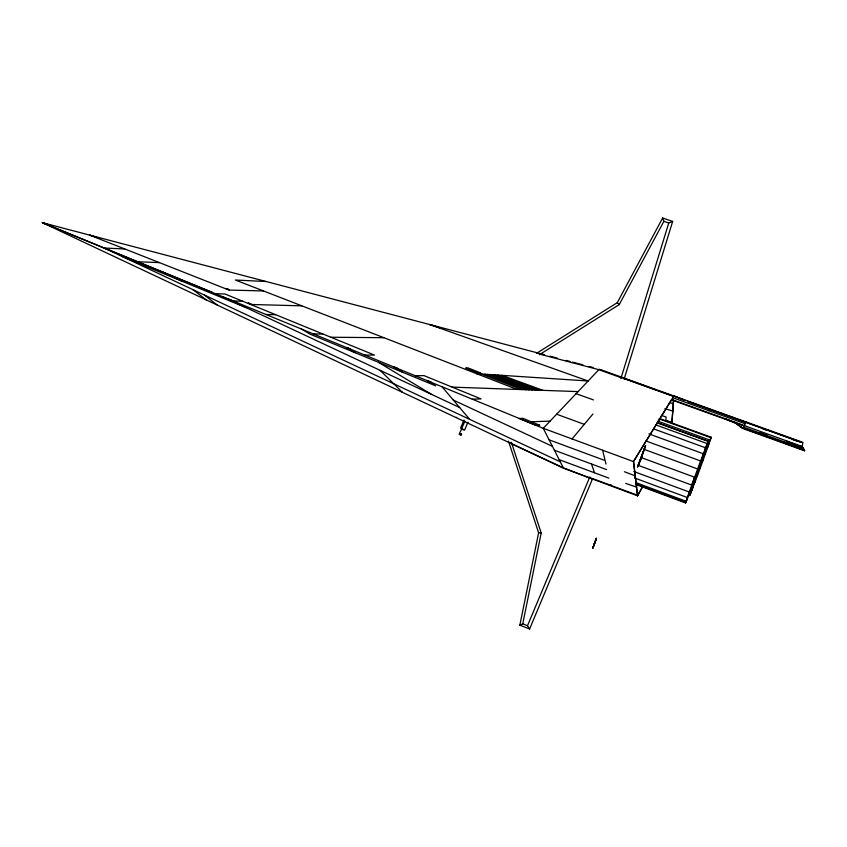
<?xml version="1.0" encoding="UTF-8"?>
<svg xmlns="http://www.w3.org/2000/svg" width="847" height="847" viewBox="0 0 847 847"><rect width="100%" height="100%" fill="white"/><g stroke="black" fill="none" stroke-linecap="round" stroke-linejoin="round"><path stroke-width="1.27" d="M661.401 415.337L666.07 417.031L665.933 420.292L671.946 422.473L673.471 400.462M673.598 400.102L671.946 422.473M592.36 479.201L529.608 628.982L519.857 625.16L538.618 532.784L508.475 441.128M519.857 625.16L522.758 623.858L541.201 532.975L511.376 442.314M596.013 539.391L594.372 543.806L595.865 539.74M595.716 540.153L596.479 538.099L593.461 546.463L594.435 543.763M690.591 492.954L690.231 494.203L693.153 486.951M636.065 484.558L685.583 502.938L687.806 496.31M686.61 499.857L686.123 501.466L687.351 498.703M710.199 440.091L711.152 437.232L659.548 418.513M594.827 542.683L595.356 541.265M620.915 378.482L668.759 223.015L672.666 221.427L624.101 379.181M657.59 422.748L708.304 441.181L699.124 467.205M595.293 541.297L594.975 542.292M596.044 539.243L596.161 538.978M544.473 354.713L42.35 222.666L563.562 468.232L637.547 495.791L633.62 461.414L671.713 399.488L802.247 446.517L804.502 450.742L742.533 428.402L736.159 423.521L724.513 418.513L744.227 425.999M642.608 486.654L637.547 495.791L633.418 461.562L673.884 395.962L684.884 400.419M594.478 543.52L594.848 542.514M593.196 547.088L592.836 548.083L593.578 546.019L592.858 548.02L593.207 547.046M710.686 438.778L707.425 448.084M595.663 540.312L595.97 539.465M592.985 547.765L593.398 546.537M593.493 546.304L594.202 544.399M745.656 421.785L743.698 428.053L741.898 427.407M689.649 491.059L687.351 497.528L634.53 477.962M691.194 491.048L697.97 472.128M693.291 485.13L689.723 495.59L695.228 481.467M709.532 442.176L705.297 454.056M594.393 543.732L594.096 544.706M594.573 543.245L594.35 543.869M701.761 459.932L707.764 442.642L705.138 448.963M644.345 449.439L697.621 468.984L691.755 485.087L638.596 465.479M694.72 476.977L689.278 492.022L633.8 471.504M695.207 479.73L700.67 464.685M702.841 460.821L705.53 453.441M638.945 493.261L636.679 492.001M673.354 403.627L669.786 402.748M672.836 411.102L664.937 408.635M696.319 474.923L699.23 466.972M700.225 468.042L702.957 460.556M736.159 423.521L742.671 428L804.65 450.339M697.589 469.132L700.585 460.969L646.113 441.033M696.35 474.786L690.813 489.757M700.66 464.759L703.486 457.062M697.505 475.421L700.236 467.957M802.247 446.517L803.274 448.772M802.374 447.322L786.471 441.16L787.784 444.124L804.396 450.572M636.69 487.152L625.689 483.415M700.416 461.499L703.296 453.738L648.918 433.886M693.619 482.187L688.569 495.675M703.338 457.518L706.08 450.117M694.974 482.208L697.642 474.998M705.805 450.9L708.272 444.326M702.989 454.617L708.304 441.181M707.891 445.384L709.913 440.08L657.875 421.181M688.96 494.563L685.583 502.938M673.884 395.962L684.916 400.409M637.547 495.791L642.735 486.305M709.458 441.34L711.152 437.232M529.608 628.982L527.512 625.721L589.851 476.861M464.05 419.974L460.652 427.894L461.446 429.122L464.569 430.138L467.978 422.208M461.329 434.395L459.402 433.378L462.049 428.508M461.446 429.122L464.855 421.181M708.748 410.657L709.627 408.826M536.416 353.411L617.272 302.675L662.629 218.018L672.666 221.427M539.317 354.734L619.242 304.602L663.868 221.342L662.629 218.018M572.043 438.926L592.953 413.992M599.358 369.154L543.255 428.317L42.35 222.666L51.148 225.609M637.727 495.336L612.328 485.956M463.701 429.545L461.467 428.561M531.27 421.753L550.084 421.118M472.319 399.191L481.022 398.916L424.019 375.623L415.231 375.75M364.919 355.094L374.512 355.084L225.016 293.994L215.318 293.676M330.849 337.244L383.892 337.699M313.358 333.93L323.003 334.036M265.947 314.47L275.624 314.671M263.438 290.934L228.965 290.066L89.697 235.117L99.586 238.399M250.606 304.454L301.828 305.841M233.031 300.95L242.729 301.236M452.129 387.111L578.067 391.6M137.521 261.744L159.384 262.612M124.805 248.976L104.065 248.002L560.291 461.827M266.17 281.532L235.328 280.018L517.125 389.429M476.543 373.675L588.125 380.991L429.609 324.507L440.916 328.191M538.618 532.784L541.201 532.975M624.355 378.143L621.147 377.72L598.84 369.694L540.111 354.247L537.4 352.86M460.98 434.246L461.636 434.363L461.192 433.908M509.333 442.685L563.35 467.84L592.455 478.978M550.042 356.185L557.241 358.069M566.167 360.42L569.999 361.425M572.551 362.103L582.916 364.824M589.141 366.465L593.038 367.482M663.868 221.342L668.759 223.015M576.076 393.696L593.461 399.911M600.544 369.578L802.924 442.388L802.098 446.898L798.403 445.564M624.26 378.577L656.245 390.086M801.506 442.356L687.393 401.298L801.527 442.388M624.197 378.577L656.192 390.096M762.48 428.751L766.122 430.064M792.898 439.699L799.197 441.668M672.804 397.719L744.989 423.701M786.503 442.865L802.151 448.476M671.576 399.869L736.721 423.341M736.975 424.146L739.378 425.014M787.107 442.61L803.507 448.518L804.502 450.742M743.899 427.269L759.219 432.785M767.043 435.602L787.223 442.886M741.104 427.301L748.727 430.054M659.061 418.863L710.887 437.666M657.187 422.812L708.134 441.319M655.642 424.823L707.203 443.574M653.799 428.953L705.551 447.798M501.879 375.327L543.054 390.351M498.047 375.083L539.359 390.213M556.627 414.215L584.239 424.336M490.815 374.607L532.572 389.98M641.348 457.634L694.604 477.232M633.418 461.562L543.255 428.317L563.35 467.84M494.606 374.85L535.78 390.086M549.121 439.847L603.911 460.112M554.404 450.244L606.505 469.566M635.938 482.642L686.091 501.255M636.563 484.219L685.858 502.515M487.512 374.395L529.026 389.853M559.2 459.667L608.855 478.121M591.651 478.259L611.185 485.447L610.835 484.473M484.802 374.215L525.945 389.736M624.419 471.737L635.134 475.813M481.212 373.972L521.763 389.588M522.758 623.858L527.512 625.721M42.35 222.666L212.29 292.363M228.182 298.875L234.291 301.384M346.772 347.514L350.436 349.017M394.448 367.058L398.111 368.561M427.46 380.599L431.123 382.103M122.349 256.577L246.181 307.705M453.283 400.038L552.435 446.358M222.645 296.683L459.656 407.545M162.137 271.845L182.221 281.299M301.373 329.017L310.034 334.163L435.729 385.872L427.364 380.737M346.603 347.577L355.168 352.723M378.524 362.336L431.726 394.49M393.971 367.026L402.42 372.161M193 289.685L206.308 299.923M204.349 295.01L217.435 305.164M784.1 441.996L786.651 444.315M617.272 302.675L619.242 304.602M380.123 370.351L402.431 392.32M442.007 386.751L469.672 419.35M591.481 463.997L594.541 472.806M602.63 450.202L605.965 464.071M456.004 417.56A8.692 2.118 23.3 0 1 456.766 417.317M637.579 466.93L641.031 459.328L645.615 445.395L637.579 466.93M638.373 464.601L638.236 465.596L644.959 447.121L638.373 464.601M461.086 435.04L459.296 434.246L461.086 435.04M539.634 425.215L535.95 425.374L519.285 418.471L522.98 418.333L539.634 425.215M480.535 372.892L477.983 372.913L465.734 368L468.285 367.99L480.535 372.892M248.838 303.184L248.076 303.162L251.167 304.147L248.838 303.184M226.742 288.689L226.033 288.658L229.336 289.748L226.742 288.689M672.582 395.973L657.41 390.509L672.539 395.973M767.001 435.326L759.208 432.51L767.086 435.856L767.001 435.326"/></g></svg>
